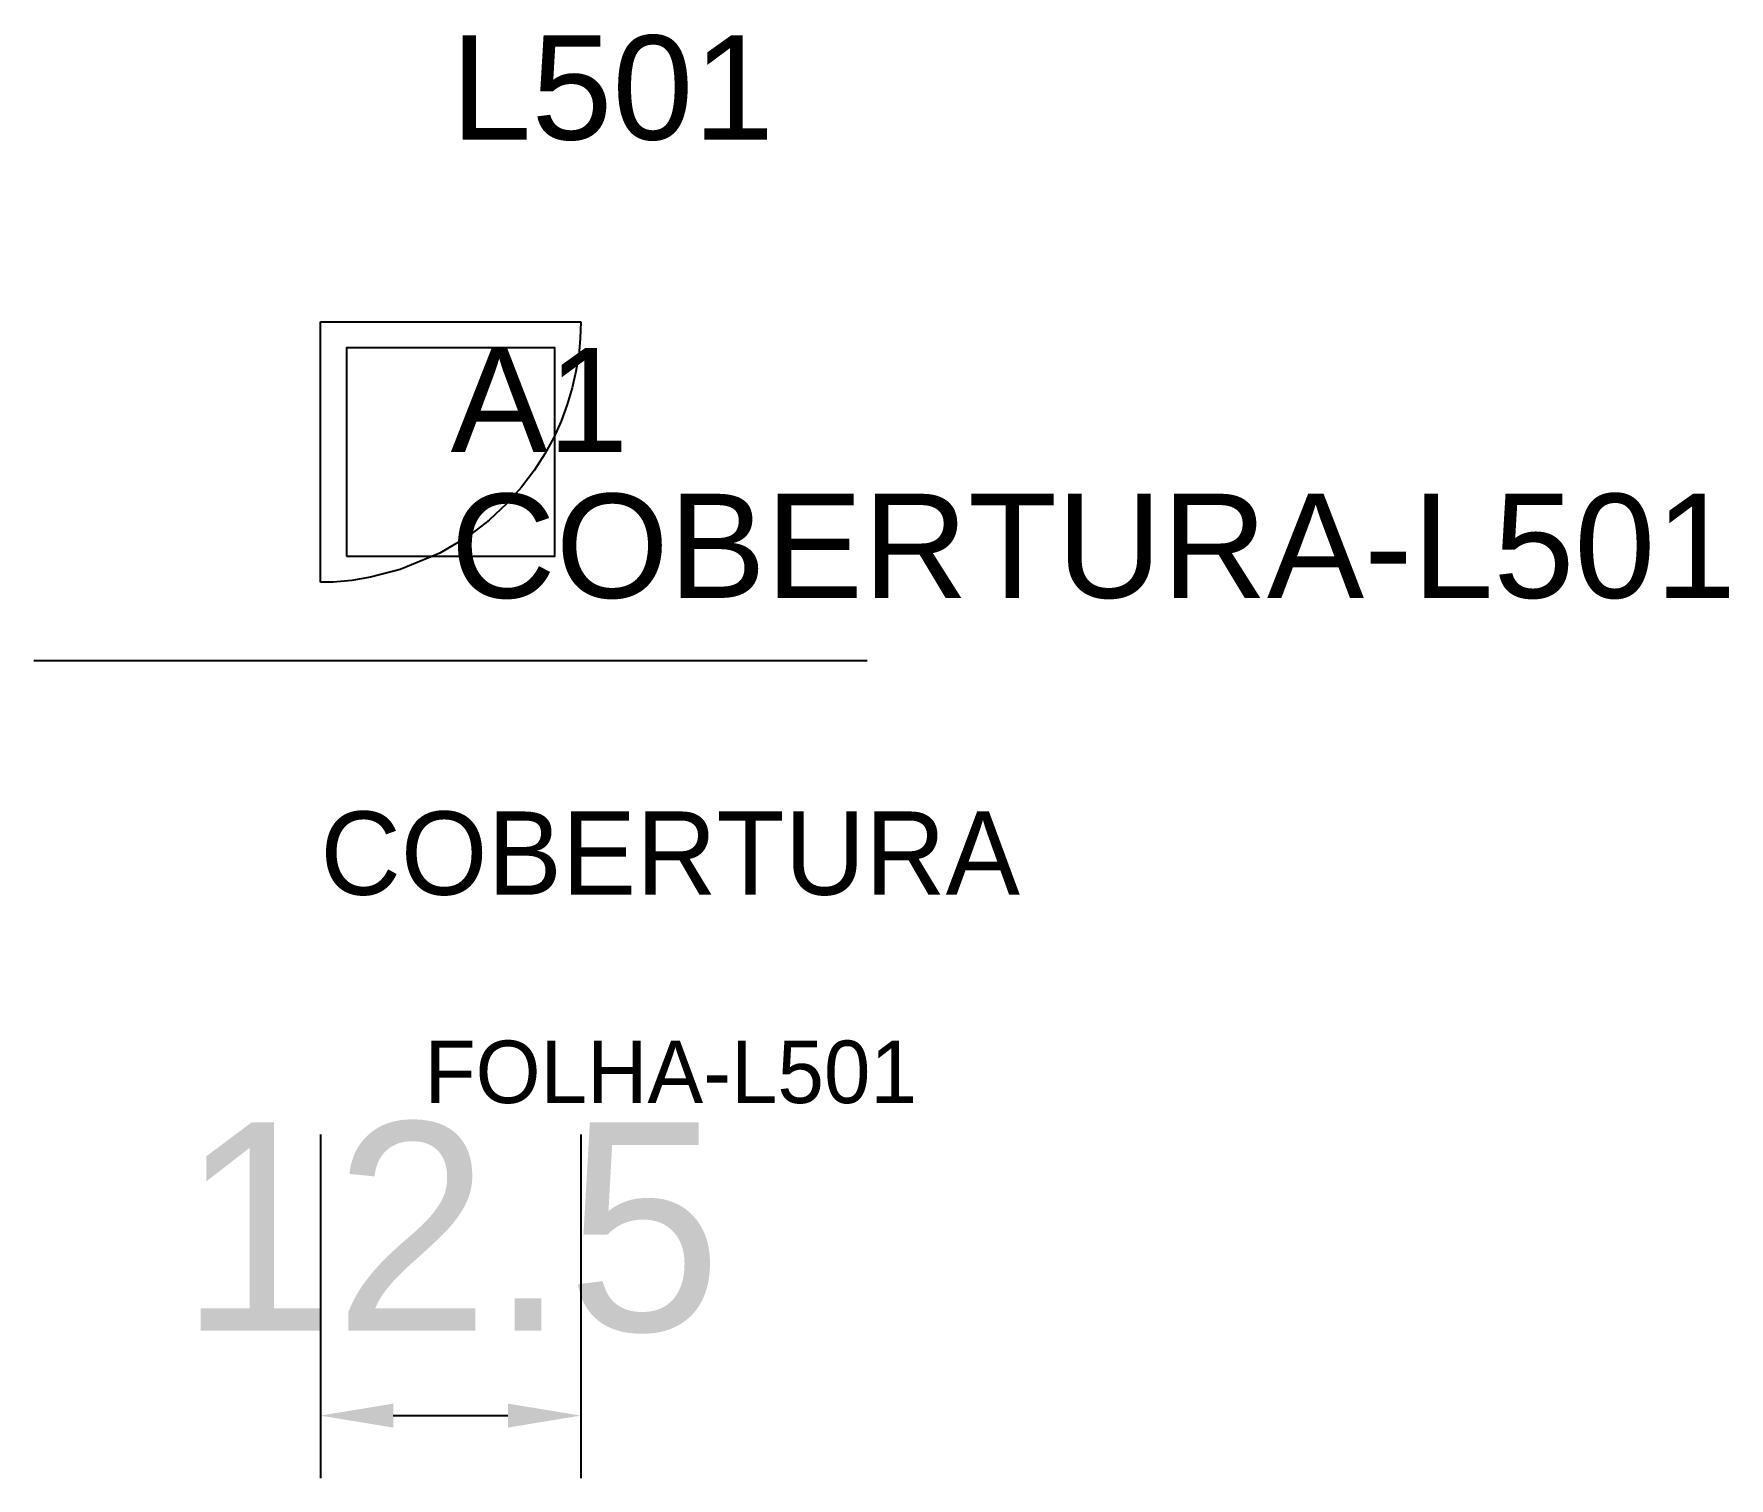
# Model space of a CAD drawing. Header units: metres. Extents: x 208.4 to 289.8, y 146 to 215.3.
import ezdxf

# ---------------------------------------------------------------- set-up
doc = ezdxf.new("R2010")
doc.units = ezdxf.units.M
for name, color, linetype in [('3', 3, 'CONTINUOUS'), ('AUX00', 7, 'CONTINUOUS'), ('COTA', 241, 'CONTINUOUS'), ('FOLHA', 255, 'CONTINUOUS'), ('Hachura', 251, 'CONTINUOUS'), ('NOMENCLATURA', 7, 'CONTINUOUS'), ('Nível', 160, 'CONTINUOUS'), ('Painéis', 200, 'CONTINUOUS'), ('Pilares', 5, 'CONTINUOUS'), ('SARR_2.2x7', 40, 'CONTINUOUS')]:
    doc.layers.add(name, color=color, linetype=linetype)
doc.styles.add('ARIAL', font='Arial.ttf')
doc.styles.add('STR_STANDARD', font='arial.ttf')
doc.dimstyles.new('EZ DXF', dxfattribs={"dimtxt": 10, "dimasz": 3.5, "dimexe": 3, "dimexo": 1.5, "dimgap": 1, "dimtad": 1, "dimdec": 1, "dimdsep": 46, "dimcen": 2.5, "dimazin": 3, "dimtfac": 1, "dimtmove": 0, "dimatfit": 3})

msp = doc.modelspace()

# ---------------------------------------------------------------- hatches: boundary and pattern name
at = {"layer": 'Hachura'}
h = msp.add_hatch(dxfattribs=at)
h.set_pattern_fill('ANSI31', scale=50)
h.paths.add_polyline_path([(222.2, 189), (222.2, 201.5), (234.7, 201.5), (234.67, 200.71), (234.6, 199.91), (234.47, 199.12), (234.29, 198.33), (234.05, 197.54), (233.76, 196.74), (233.4, 195.95), (232.97, 195.16), (232.46, 194.36), (231.85, 193.57), (231.15, 192.78), (230.3, 191.99), (229.26, 191.19), (227.94, 190.4), (226.03, 189.61), (224.61, 189.24), (223.71, 189.09), (222.81, 189.01)])
h = msp.add_hatch(dxfattribs=at)
h.set_pattern_fill('ANSI31', scale=50)
h.paths.add_polyline_path([(222.2, 189), (222.2, 201.5), (234.7, 201.5), (234.67, 200.71), (234.6, 199.91), (234.47, 199.12), (234.29, 198.33), (234.05, 197.54), (233.76, 196.74), (233.4, 195.95), (232.97, 195.16), (232.46, 194.36), (231.85, 193.57), (231.15, 192.78), (230.3, 191.99), (229.26, 191.19), (227.94, 190.4), (226.03, 189.61), (224.61, 189.24), (223.71, 189.09), (222.81, 189.01)])

# ---------------------------------------------------------------- linework, layer by layer
at = {"layer": 'Painéis', "color": 200}
for p, q in [((222.2, 189), (222.2, 201.5)), ((222.2, 201.5), (234.7, 201.5)), ((222.2, 189), (222.2, 201.5)), ((222.2, 201.5), (234.7, 201.5)), ((234.7, 201.5), (234.67, 200.71)), ((234.7, 201.5), (234.67, 200.71)), ((234.67, 200.71), (234.6, 199.91)), ((234.67, 200.71), (234.6, 199.91)), ((234.6, 199.91), (234.47, 199.12)), ((234.6, 199.91), (234.47, 199.12)), ((234.47, 199.12), (234.29, 198.33)), ((234.47, 199.12), (234.29, 198.33)), ((234.29, 198.33), (234.05, 197.54)), ((234.29, 198.33), (234.05, 197.54)), ((234.05, 197.54), (233.76, 196.74)), ((234.05, 197.54), (233.76, 196.74)), ((233.76, 196.74), (233.4, 195.95)), ((233.76, 196.74), (233.4, 195.95)), ((233.4, 195.95), (232.97, 195.16)), ((233.4, 195.95), (232.97, 195.16)), ((232.97, 195.16), (232.46, 194.36)), ((232.97, 195.16), (232.46, 194.36)), ((232.46, 194.36), (231.85, 193.57)), ((232.46, 194.36), (231.85, 193.57)), ((231.85, 193.57), (231.15, 192.78)), ((231.85, 193.57), (231.15, 192.78)), ((231.15, 192.78), (230.3, 191.99)), ((231.15, 192.78), (230.3, 191.99)), ((230.3, 191.99), (229.26, 191.19)), ((230.3, 191.99), (229.26, 191.19)), ((229.26, 191.19), (227.94, 190.4)), ((229.26, 191.19), (227.94, 190.4)), ((226.03, 189.61), (224.61, 189.24)), ((226.03, 189.61), (224.61, 189.24)), ((227.94, 190.4), (226.03, 189.61)), ((227.94, 190.4), (226.03, 189.61)), ((222.81, 189.01), (222.2, 189)), ((222.81, 189.01), (222.2, 189)), ((223.71, 189.09), (222.81, 189.01)), ((223.71, 189.09), (222.81, 189.01)), ((224.61, 189.24), (223.71, 189.09)), ((224.61, 189.24), (223.71, 189.09))]:
    msp.add_line(p, q, dxfattribs=at)
at = {"layer": 'Pilares'}
msp.add_lwpolyline([(223.45, 190.25), (233.45, 190.25), (233.45, 200.25), (223.45, 200.25)], close=True, dxfattribs=at)
msp.add_lwpolyline([(223.45, 190.25), (233.45, 190.25), (233.45, 200.25), (223.45, 200.25)], close=True, dxfattribs=at)
at = {"layer": 'SARR_2.2x7'}
msp.add_line((208.45, 185.25), (248.45, 185.25), dxfattribs=at)
msp.add_line((208.45, 185.25), (248.45, 185.25), dxfattribs=at)

# ---------------------------------------------------------------- texts
at = {"layer": '3', "style": 'STR_STANDARD'}
msp.add_text('A1', height=5, dxfattribs=at).set_placement((228.45, 195.25))
msp.add_text('A1', height=5, dxfattribs=at).set_placement((228.45, 195.25))
at = {"layer": 'AUX00', "style": 'STR_STANDARD'}
msp.add_text('COBERTURA-L501', height=5, dxfattribs=at).set_placement((228.45, 188.25))
msp.add_text('COBERTURA-L501', height=5, dxfattribs=at).set_placement((228.45, 188.25))
at = {"layer": 'FOLHA'}
msp.add_text('FOLHA-L501', height=3, dxfattribs=at).set_placement((227.2, 164))
msp.add_text('FOLHA-L501', height=3, dxfattribs=at).set_placement((227.2, 164))
at = {"layer": 'NOMENCLATURA', "insert": (228.45, 215.25), "char_height": 5, "attachment_point": 1, "style": 'ARIAL'}
msp.add_mtext('L501', dxfattribs=at)
msp.add_mtext('L501', dxfattribs=at)
at = {"layer": 'Nível'}
msp.add_text('COBERTURA', height=4, dxfattribs=at).set_placement((222.2, 174))
msp.add_text('COBERTURA', height=4, dxfattribs=at).set_placement((222.2, 174))

# ---------------------------------------------------------------- dimensions: what is measured, and where the dimension line sits
at = {"layer": 'COTA'}
msp.add_linear_dim(base=(222.2, 149), p1=(222.2, 164), p2=(234.7, 164), dimstyle='EZ DXF', dxfattribs=at).render()
msp.add_linear_dim(base=(222.2, 149), p1=(222.2, 164), p2=(234.7, 164), dimstyle='EZ DXF', dxfattribs=at).render()

doc.saveas('drawing.dxf')
